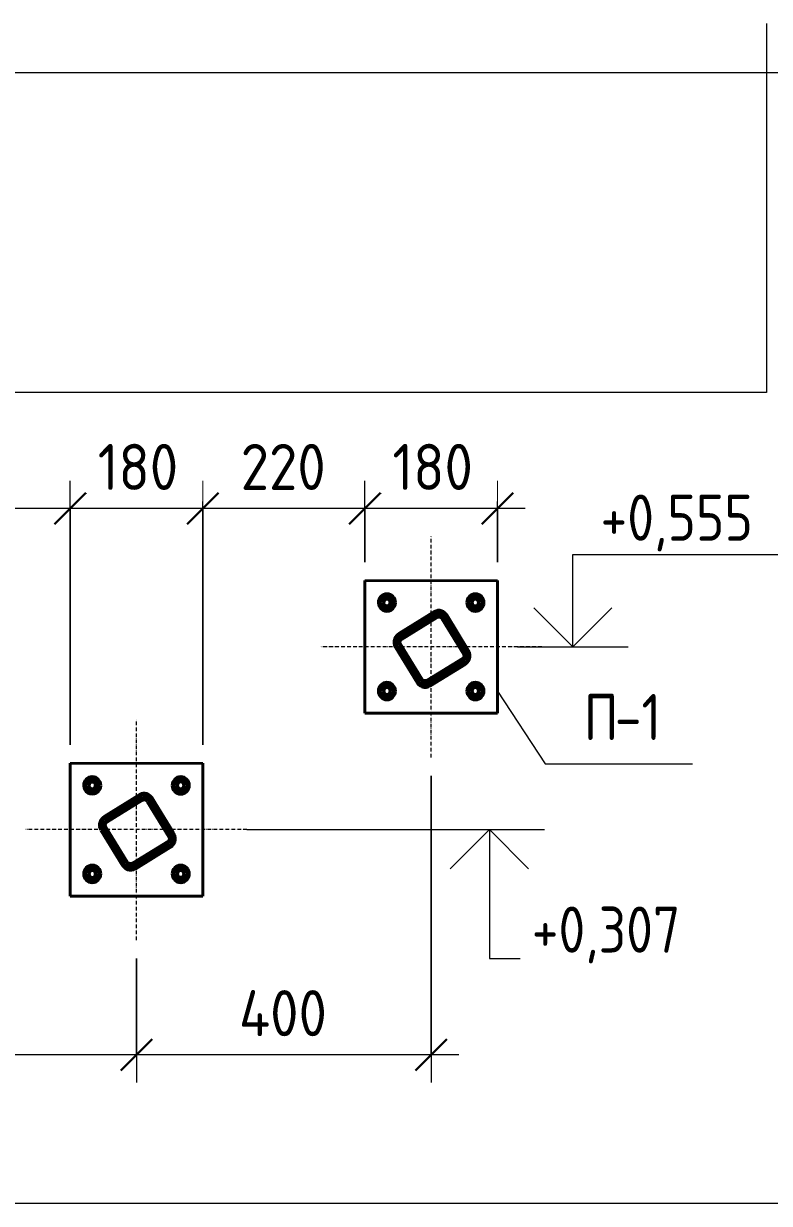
# Model space of a CAD drawing. Header units: millimetres. Extents: x 38797 to 82950, y -34477 to 2697.
# Drawn here: x 76607 to 77619, y -200 to 1400 of the extents above; entities that cross this region are included whole.
import ezdxf

# ---------------------------------------------------------------- set-up
doc = ezdxf.new("R2010")
doc.units = ezdxf.units.MM
doc.linetypes.add('02 Штрихпунктирная _5 мм_', pattern=[8, 5, -1.5, 0, -1.5])
for name, color, linetype, lineweight in [('AA_Dim', 7, 'Continuous', 9), ('AA_Dim-25', 7, 'Continuous', 9), ('AA_Linii', 7, 'Continuous', 9), ('AA_Oformlenie', 7, 'Continuous', 9), ('AA_Vinoska', 7, 'Continuous', 9), ('AA_Visotnaya otmetka', 7, 'Continuous', 9), ('AF_Balki', 7, 'Continuous', 20), ('AF_Stena_Опалубка', 253, 'Continuous', 20), ('KR_Detal', 7, 'Continuous', 20)]:
    doc.layers.add(name, color=color, linetype=linetype, lineweight=lineweight)
doc.styles.add('ISOCPEUR', font='isocpeur.TTF', dxfattribs={"width": 0.9, "height": 62.5})
doc.styles.add('ISOCPEUR_3', font='isocpeur.TTF', dxfattribs={"width": 0.85, "height": 62.5})
doc.dimstyles.new('01_Точн_3_знака__непрозр_', dxfattribs={"dimscale": 304.8, "dimtxt": 62.672186, "dimasz": 0.139436, "dimexe": 0.123031, "dimexo": 0.082021, "dimgap": 0.020505, "dimtad": 1, "dimdec": 3, "dimrnd": 0.001, "dimdsep": 46, "dimtxsty": 'ISOCPEUR', "dimblk1": 'OBLIQUE', "dimblk2": 'OBLIQUE', "dimsah": 1, "dimcen": 0.09, "dimdle": 0.123031, "dimazin": 0, "dimtfac": 1, "dimtdec": 4, "dimtix": 1, "dimtmove": 0, "dimatfit": 3, "dimfxl": 1, "dimtvp": 1, "dimtfill": 1, "dimtolj": 1, "dimtzin": 0, "dimlwd": 18, "dimlwe": 18, "dimarcsym": 2})

# ---------------------------------------------------------------- blocks, each defined once
blk = doc.blocks.new('354_Прокат Лист _НесКаркас_РабПлоск_ - 354_Прокат Лист _НесКаркас_РабПлоск_-3866538-Разрез 3 КМ')
at = {"layer": 'AF_Balki', "lineweight": 35}
for p, q in [((43685.1, 465), (43685.1, 645)), ((43685.1, 645), (43685.1, 465)), ((43685.1, 645), (43865.1, 645)), ((43685.1, 645), (43865.1, 645)), ((43865.1, 465), (43865.1, 645)), ((43865.1, 645), (43865.1, 465)), ((43865.1, 465), (43685.1, 465)), ((43685.1, 465), (43865.1, 465))]:
    blk.add_line(p, q, dxfattribs=at)
blk = doc.blocks.new('354_Анкер клиновой _СоедНесК_РабПлоск_ - M12x120_20-3789180-Разрез 3 КМ')
at = {"layer": 'KR_Detal', "lineweight": 35}
for radius, start, end in [(9, 120, 180), (9, 120, 180), (9, 180, 240), (9, 180, 240), (6, 0, 180), (6, 0, 180), (6, 0, 180), (6, 0, 180), (6, 0, 180), (6, 180, 360), (6, 180, 360), (6, 180, 360), (6, 180, 360), (6, 180, 360), (5.4, 0, 180), (5.4, 0, 180), (5.4, 180, 360), (5.4, 180, 360), (9, 90, 120), (9, 90, 120), (4.2, 0, 180), (4.2, 0, 180), (4.2, 180, 0), (4.2, 180, 0), (9, 60, 90), (9, 60, 90), (9, 0, 60), (9, 0, 60), (9, 300, 0), (9, 300, 0), (9, 240, 270), (9, 240, 270), (9, 270, 300), (9, 270, 300)]:
    blk.add_arc((43835.1, 615), radius, start, end, dxfattribs=at)
for points in [[(43830.6, 622.8), (43831.3, 623.2), (43832.9, 624.1), (43834.3, 625), (43835.1, 625.4)], [(43835.1, 625.4), (43834.3, 625), (43832.9, 624.1), (43831.3, 623.2), (43830.6, 622.8)], [(43835.1, 625.4), (43835.8, 625), (43837.2, 624.1), (43838.8, 623.2), (43839.6, 622.8)], [(43839.6, 622.8), (43838.8, 623.2), (43837.2, 624.1), (43835.8, 625), (43835.1, 625.4)], [(43826.1, 620.2), (43826.8, 620.6), (43828.2, 621.4), (43829.8, 622.3), (43830.6, 622.8)], [(43830.6, 622.8), (43829.8, 622.3), (43828.2, 621.4), (43826.8, 620.6), (43826.1, 620.2)], [(43826.1, 615), (43826.1, 615.9), (43826.1, 617.7), (43826.1, 619.4), (43826.1, 620.2)], [(43826.1, 620.2), (43826.1, 619.4), (43826.1, 617.7), (43826.1, 615.9), (43826.1, 615)], [(43826.1, 609.8), (43826.1, 610.6), (43826.1, 612.3), (43826.1, 614.1), (43826.1, 615)], [(43826.1, 615), (43826.1, 614.1), (43826.1, 612.3), (43826.1, 610.6), (43826.1, 609.8)], [(43830.6, 607.2), (43829.8, 607.6), (43828.2, 608.5), (43826.8, 609.4), (43826.1, 609.8)], [(43826.1, 609.8), (43826.8, 609.4), (43828.2, 608.5), (43829.8, 607.6), (43830.6, 607.2)], [(43839.6, 622.8), (43840.3, 622.3), (43841.9, 621.4), (43843.3, 620.6), (43844.1, 620.2)], [(43844.1, 620.2), (43843.3, 620.6), (43841.9, 621.4), (43840.3, 622.3), (43839.6, 622.8)], [(43844.1, 609.8), (43843.3, 609.4), (43841.9, 608.5), (43840.3, 607.6), (43839.6, 607.2)], [(43839.6, 607.2), (43840.3, 607.6), (43841.9, 608.5), (43843.3, 609.4), (43844.1, 609.8)], [(43844.1, 620.2), (43844.1, 619.4), (43844.1, 617.7), (43844.1, 615.9), (43844.1, 615)], [(43844.1, 615), (43844.1, 615.9), (43844.1, 617.7), (43844.1, 619.4), (43844.1, 620.2)], [(43844.1, 615), (43844.1, 614.1), (43844.1, 612.3), (43844.1, 610.6), (43844.1, 609.8)], [(43844.1, 609.8), (43844.1, 610.6), (43844.1, 612.3), (43844.1, 614.1), (43844.1, 615)], [(43835.1, 604.6), (43834.3, 605), (43832.9, 605.8), (43831.3, 606.7), (43830.6, 607.2)], [(43830.6, 607.2), (43831.3, 606.7), (43832.9, 605.8), (43834.3, 605), (43835.1, 604.6)], [(43839.6, 607.2), (43838.8, 606.7), (43837.2, 605.8), (43835.8, 605), (43835.1, 604.6)], [(43835.1, 604.6), (43835.8, 605), (43837.2, 605.8), (43838.8, 606.7), (43839.6, 607.2)]]:
    blk.add_open_spline(points, degree=3, dxfattribs=at)
blk = doc.blocks.new('354_Шайба_ГОСТ 11371-78_СоедНесК_РабПлоск_ - Шайба_ГОСТ 11371-78-3791985-Разрез 3 КМ')
at = {"layer": 'KR_Detal', "lineweight": 35}
for radius, start, end in [(12, 0, 180), (12, 0, 180), (12, 180, 0), (12, 180, 360), (6.5, 0, 180), (6.5, 0, 180), (6.5, 180, 0), (6.5, 180, 0)]:
    blk.add_arc((43835.1, 615), radius, start, end, dxfattribs=at)
blk = doc.blocks.new('354_Анкер клиновой _СоедНесК_РабПлоск_ - M12x120_20-3803632-Разрез 3 КМ')
at = {"layer": 'KR_Detal', "lineweight": 35}
for radius, start, end in [(9, 120, 180), (9, 120, 180), (6, 0, 180), (6, 0, 180), (6, 0, 180), (6, 0, 180), (6, 0, 180), (5.4, 360, 180), (5.4, 0, 180), (9, 90, 120), (9, 90, 120), (4.2, 360, 180), (4.2, 360, 180), (9, 60, 90), (9, 60, 90), (9, 0, 60), (9, 0, 60), (9, 180, 240), (9, 180, 240), (6, 180, 360), (6, 180, 360), (6, 180, 360), (6, 180, 360), (6, 180, 0), (5.4, 180, 360), (5.4, 180, 360), (9, 240, 270), (9, 240, 270), (4.2, 180, 360), (4.2, 180, 0), (9, 270, 300), (9, 270, 300), (9, 300, 0), (9, 300, 0)]:
    blk.add_arc((43835.1, 495), radius, start, end, dxfattribs=at)
for points in [[(43830.6, 502.8), (43829.8, 502.3), (43828.2, 501.4), (43826.8, 500.6), (43826.1, 500.2)], [(43826.1, 500.2), (43826.8, 500.6), (43828.2, 501.4), (43829.8, 502.3), (43830.6, 502.8)], [(43826.1, 500.2), (43826.1, 499.4), (43826.1, 497.7), (43826.1, 495.9), (43826.1, 495)], [(43826.1, 495), (43826.1, 495.9), (43826.1, 497.7), (43826.1, 499.4), (43826.1, 500.2)], [(43835.1, 505.4), (43834.3, 505), (43832.9, 504.1), (43831.3, 503.2), (43830.6, 502.8)], [(43830.6, 502.8), (43831.3, 503.2), (43832.9, 504.1), (43834.3, 505), (43835.1, 505.4)], [(43839.6, 502.8), (43838.8, 503.2), (43837.2, 504.1), (43835.8, 505), (43835.1, 505.4)], [(43835.1, 505.4), (43835.8, 505), (43837.2, 504.1), (43838.8, 503.2), (43839.6, 502.8)], [(43844.1, 500.2), (43843.3, 500.6), (43841.9, 501.4), (43840.3, 502.3), (43839.6, 502.8)], [(43839.6, 502.8), (43840.3, 502.3), (43841.9, 501.4), (43843.3, 500.6), (43844.1, 500.2)], [(43844.1, 495), (43844.1, 495.9), (43844.1, 497.7), (43844.1, 499.4), (43844.1, 500.2)], [(43844.1, 500.2), (43844.1, 499.4), (43844.1, 497.7), (43844.1, 495.9), (43844.1, 495)], [(43826.1, 495), (43826.1, 494.1), (43826.1, 492.3), (43826.1, 490.6), (43826.1, 489.8)], [(43826.1, 489.8), (43826.1, 490.6), (43826.1, 492.3), (43826.1, 494.1), (43826.1, 495)], [(43826.1, 489.8), (43826.8, 489.4), (43828.2, 488.5), (43829.8, 487.6), (43830.6, 487.2)], [(43830.6, 487.2), (43829.8, 487.6), (43828.2, 488.5), (43826.8, 489.4), (43826.1, 489.8)], [(43830.6, 487.2), (43831.3, 486.7), (43832.9, 485.8), (43834.3, 485), (43835.1, 484.6)], [(43835.1, 484.6), (43834.3, 485), (43832.9, 485.8), (43831.3, 486.7), (43830.6, 487.2)], [(43835.1, 484.6), (43835.8, 485), (43837.2, 485.8), (43838.8, 486.7), (43839.6, 487.2)], [(43839.6, 487.2), (43838.8, 486.7), (43837.2, 485.8), (43835.8, 485), (43835.1, 484.6)], [(43839.6, 487.2), (43840.3, 487.6), (43841.9, 488.5), (43843.3, 489.4), (43844.1, 489.8)], [(43844.1, 489.8), (43843.3, 489.4), (43841.9, 488.5), (43840.3, 487.6), (43839.6, 487.2)], [(43844.1, 489.8), (43844.1, 490.6), (43844.1, 492.3), (43844.1, 494.1), (43844.1, 495)], [(43844.1, 495), (43844.1, 494.1), (43844.1, 492.3), (43844.1, 490.6), (43844.1, 489.8)]]:
    blk.add_open_spline(points, degree=3, dxfattribs=at)
blk = doc.blocks.new('354_Шайба_ГОСТ 11371-78_СоедНесК_РабПлоск_ - Шайба_ГОСТ 11371-78-3803743-Разрез 3 КМ')
at = {"layer": 'KR_Detal', "lineweight": 35}
for radius, start, end in [(12, 360, 180), (12, 360, 180), (6.5, 0, 180), (6.5, 0, 180), (12, 180, 360), (12, 180, 360), (6.5, 180, 0), (6.5, 180, 0)]:
    blk.add_arc((43835.1, 495), radius, start, end, dxfattribs=at)
blk = doc.blocks.new('011_Прямоугольник обрыва _ЭлУзла_ - 011_Прямоугольник обрыва _ЭлУзла_-3853150-Разрез 3 КМ')
at = {"layer": 'AA_Oformlenie'}
for p, q in [((39077.7, 1334), (45475.1, 1334)), ((45475.1, -200), (39077.7, -200))]:
    blk.add_line(p, q, dxfattribs=at)
blk = doc.blocks.new('DIMBLOCK42-Разрез 3 КМ')
at = {"layer": 'AA_Dim-25', "lineweight": 18}
for p, q in [((77160.4, 380), (77160.4, -35.9)), ((77160.4, 1.6), (77160.4, 380)), ((76760.4, 132), (76760.4, -35.9)), ((76760.4, 1.6), (76760.4, 132)), ((77197.9, 1.6), (76760.4, 1.6))]:
    blk.add_line(p, q, dxfattribs=at)
at = {"layer": 'AA_Dim-25', "lineweight": 30}
for p, q in [((76760.4, 1.6), (76781.6, 22.8)), ((77160.4, 1.6), (77181.6, 22.8)), ((76760.4, 1.6), (76739.1, -19.7)), ((77160.4, 1.6), (77139.1, -19.7))]:
    blk.add_line(p, q, dxfattribs=at)
at = {"layer": 'AA_Dim-25', "color": 0, "lineweight": 18, "insert": (76899.5, 89.3), "char_height": 62.5, "width": 146.156, "attachment_point": 1, "line_spacing_factor": 1.135194, "style": 'ISOCPEUR', "bg_fill": 3, "box_fill_scale": 1.25, "bg_fill_color": 256, "bg_fill_true_color": 13158600, "bg_fill_transparency": 0}
blk.add_mtext('400', dxfattribs=at)
blk = doc.blocks.new('_Oblique')
at = {"color": 0, "linetype": 'ByBlock', "lineweight": -2}
blk.add_line((-0.5, -0.5), (0.5, 0.5), dxfattribs=at)
blk = doc.blocks.new('DIMBLOCK43-Разрез 3 КМ')
at = {"layer": 'AA_Dim-25', "lineweight": 18}
for p, q in [((76260.4, 129.7), (76260.4, -35.9)), ((76260.4, 1.6), (76260.4, 129.7)), ((76760.4, 132), (76760.4, -35.9)), ((76760.4, 1.6), (76760.4, 132)), ((76760.4, 1.6), (76260.4, 1.6))]:
    blk.add_line(p, q, dxfattribs=at)
at = {"layer": 'AA_Dim-25', "lineweight": 30}
for p, q in [((76260.4, 1.6), (76281.6, 22.8)), ((76760.4, 1.6), (76781.6, 22.8)), ((76260.4, 1.6), (76239.1, -19.7)), ((76760.4, 1.6), (76739.1, -19.7))]:
    blk.add_line(p, q, dxfattribs=at)
at = {"layer": 'AA_Dim-25', "color": 0, "lineweight": 18, "insert": (76451.8, 89.3), "char_height": 62.5, "width": 140.48, "attachment_point": 1, "line_spacing_factor": 1.135194, "style": 'ISOCPEUR', "bg_fill": 3, "box_fill_scale": 1.25, "bg_fill_color": 256, "bg_fill_true_color": 13158600, "bg_fill_transparency": 0}
blk.add_mtext('500', dxfattribs=at)
blk = doc.blocks.new('DIMBLOCK47-Разрез 3 КМ')
at = {"layer": 'AA_Dim-25', "lineweight": 18}
for p, q in [((77070.4, 670), (77070.4, 780.1)), ((77250.4, 670), (77250.4, 780.1)), ((77287.9, 742.6), (77070.4, 742.6)), ((77070.4, 742.6), (77070.4, 670)), ((77250.4, 742.6), (77250.4, 670))]:
    blk.add_line(p, q, dxfattribs=at)
at = {"layer": 'AA_Dim-25', "lineweight": 30}
for p, q in [((77070.4, 742.6), (77091.6, 763.8)), ((77250.4, 742.6), (77271.6, 763.8)), ((77070.4, 742.6), (77049.1, 721.3)), ((77250.4, 742.6), (77229.1, 721.3))]:
    blk.add_line(p, q, dxfattribs=at)
at = {"layer": 'AA_Dim-25', "color": 0, "lineweight": 18, "insert": (77107.8, 830.2), "char_height": 62.5, "width": 126.29, "attachment_point": 1, "line_spacing_factor": 1.135194, "style": 'ISOCPEUR', "bg_fill": 3, "box_fill_scale": 1.25, "bg_fill_color": 256, "bg_fill_true_color": 13158600, "bg_fill_transparency": 0}
blk.add_mtext('180', dxfattribs=at)
blk = doc.blocks.new('DIMBLOCK48-Разрез 3 КМ')
at = {"layer": 'AA_Dim-25', "lineweight": 18}
for p, q in [((76850.4, 422), (76850.4, 780.1)), ((77070.4, 670), (77070.4, 780.1)), ((77070.4, 742.6), (76850.4, 742.6)), ((76850.4, 742.6), (76850.4, 422)), ((77070.4, 742.6), (77070.4, 670))]:
    blk.add_line(p, q, dxfattribs=at)
at = {"layer": 'AA_Dim-25', "lineweight": 30}
for p, q in [((76850.4, 742.6), (76871.6, 763.8)), ((77070.4, 742.6), (77091.6, 763.8)), ((76850.4, 742.6), (76829.1, 721.3)), ((77070.4, 742.6), (77049.1, 721.3))]:
    blk.add_line(p, q, dxfattribs=at)
at = {"layer": 'AA_Dim-25', "color": 0, "lineweight": 18, "insert": (76901.8, 830.2), "char_height": 62.5, "width": 140.48, "attachment_point": 1, "line_spacing_factor": 1.135194, "style": 'ISOCPEUR', "bg_fill": 3, "box_fill_scale": 1.25, "bg_fill_color": 256, "bg_fill_true_color": 13158600, "bg_fill_transparency": 0}
blk.add_mtext('220', dxfattribs=at)
blk = doc.blocks.new('DIMBLOCK49-Разрез 3 КМ')
at = {"layer": 'AA_Dim-25', "lineweight": 18}
for p, q in [((76670.4, 422), (76670.4, 780.1)), ((76850.4, 422), (76850.4, 780.1)), ((76850.4, 742.6), (76670.4, 742.6)), ((76670.4, 742.6), (76670.4, 422)), ((76850.4, 742.6), (76850.4, 422))]:
    blk.add_line(p, q, dxfattribs=at)
at = {"layer": 'AA_Dim-25', "lineweight": 30}
for p, q in [((76670.4, 742.6), (76691.6, 763.8)), ((76850.4, 742.6), (76871.6, 763.8)), ((76670.4, 742.6), (76649.1, 721.3)), ((76850.4, 742.6), (76829.1, 721.3))]:
    blk.add_line(p, q, dxfattribs=at)
at = {"layer": 'AA_Dim-25', "color": 0, "lineweight": 18, "insert": (76707.8, 830.2), "char_height": 62.5, "width": 126.29, "attachment_point": 1, "line_spacing_factor": 1.135194, "style": 'ISOCPEUR', "bg_fill": 3, "box_fill_scale": 1.25, "bg_fill_color": 256, "bg_fill_true_color": 13158600, "bg_fill_transparency": 0}
blk.add_mtext('180', dxfattribs=at)
blk = doc.blocks.new('DIMBLOCK50-Разрез 3 КМ')
at = {"layer": 'AA_Dim-25', "lineweight": 18}
for p, q in [((76350.4, 359.7), (76350.4, 780.1)), ((76670.4, 422), (76670.4, 780.1)), ((76670.4, 742.6), (76350.4, 742.6)), ((76350.4, 742.6), (76350.4, 359.7)), ((76670.4, 742.6), (76670.4, 422))]:
    blk.add_line(p, q, dxfattribs=at)
at = {"layer": 'AA_Dim-25', "lineweight": 30}
for p, q in [((76350.4, 742.6), (76371.6, 763.8)), ((76670.4, 742.6), (76691.6, 763.8)), ((76350.4, 742.6), (76329.1, 721.3)), ((76670.4, 742.6), (76649.1, 721.3))]:
    blk.add_line(p, q, dxfattribs=at)
at = {"layer": 'AA_Dim-25', "color": 0, "lineweight": 18, "insert": (76451.8, 830.2), "char_height": 62.5, "width": 140.48, "attachment_point": 1, "line_spacing_factor": 1.135194, "style": 'ISOCPEUR', "bg_fill": 3, "box_fill_scale": 1.25, "bg_fill_color": 256, "bg_fill_true_color": 13158600, "bg_fill_transparency": 0}
blk.add_mtext('320', dxfattribs=at)
blk = doc.blocks.new('Высотные отметки - Стрелка вверх-400292-Разрез 3 КМ')
at = {"layer": 'AA_Vinoska'}
for p, q in [((40956.4, 369.7), (40673.9, 369.7)), ((40956.4, 244.7), (40956.4, 369.7)), ((40956.4, 244.7), (40903.4, 297.7)), ((40956.4, 244.7), (41009.4, 297.7)), ((41031.4, 244.7), (40881.4, 244.7))]:
    blk.add_line(p, q, dxfattribs=at)
blk = doc.blocks.new('043_М_Балки_Полка - Позиция_дп8-3841357-Разрез 3 КМ')
at = {"layer": 'AA_Vinoska'}
blk.add_line((43018.6, 365), (43218.6, 365), dxfattribs=at)
blk = doc.blocks.new('Высотные отметки - Стрелка вниз высокая-400290-Разрез 3 КМ')
at = {"layer": 'AA_Vinoska'}
for p, q in [((43779, 307), (43929, 307)), ((43854, 307), (43801, 253.9)), ((43854, 307), (43854, 132)), ((43854, 307), (43907.1, 253.9)), ((43854, 132), (44141.5, 132))]:
    blk.add_line(p, q, dxfattribs=at)

msp = doc.modelspace()

# ---------------------------------------------------------------- linework, layer by layer
at = {"layer": 'AA_Linii', "linetype": '02 Штрихпунктирная _5 мм_', "lineweight": 20}
for p, q in [((77160.3752, 404.9863), (77160.3752, 704.9863)), ((77310.3752, 554.9863), (77010.3752, 554.9863)), ((76760.3755, 156.9505), (76760.3755, 456.9505)), ((76910.3755, 306.9505), (76610.3755, 306.9505))]:
    msp.add_line(p, q, dxfattribs=at)
at = {"layer": 'AA_Vinoska'}
msp.add_line((77250.3752, 494.9863), (77315.0561, 396.1207), dxfattribs=at)
at = {"layer": 'AA_Visotnaya otmetka'}
for p, q in [((77310.3752, 554.9863), (77341.5671, 554.9863)), ((77341.5671, 554.9863), (77352.7428, 554.9863))]:
    msp.add_line(p, q, dxfattribs=at)
at = {"layer": 'AF_Balki', "lineweight": 60}
for p, q in [((77164.4851, 600.9162), (77116.7781, 571.4469)), ((77119.9202, 566.3114), (77167.6272, 595.7807)), ((77175.8808, 593.8026), (77205.2074, 545.8711)), ((77210.3188, 549.0285), (77180.9923, 596.96)), ((77112.8395, 554.861), (77142.166, 506.9295)), ((77147.2775, 510.0869), (77117.9509, 558.0184)), ((77203.238, 537.5782), (77155.5311, 508.1088)), ((77158.6732, 502.9733), (77206.3802, 532.4426)), ((76764.5714, 352.8805), (76716.8644, 323.4112)), ((76720.0065, 318.2756), (76767.7135, 347.7449)), ((76775.9671, 345.7669), (76805.2937, 297.8354)), ((76810.4051, 300.9928), (76781.0786, 348.9243)), ((76712.9258, 306.8253), (76742.2523, 258.8938)), ((76747.3638, 262.0512), (76718.0372, 309.9827)), ((76803.3243, 289.5424), (76755.6174, 260.0731)), ((76758.7595, 254.9376), (76806.4665, 284.4069))]:
    msp.add_line(p, q, dxfattribs=at)
at = {"layer": 'AF_Balki', "lineweight": 35}
for p, q in [((77164.4994, 602.8154), (77116.7924, 573.3461)), ((77119.9345, 568.2106), (77167.6415, 597.6799)), ((77175.8951, 595.7018), (77205.2216, 547.7703)), ((77210.3331, 550.9277), (77181.0065, 598.8592)), ((77111.077, 563.1652), (77111.0627, 561.2661)), ((77117.0768, 563.1201), (77117.0626, 561.221)), ((77112.8537, 556.7602), (77142.1803, 508.8287)), ((77147.2918, 511.9861), (77117.9652, 559.9176)), ((77206.0957, 542.6686), (77206.11, 544.5678)), ((77212.0956, 542.6235), (77212.1098, 544.5227)), ((77203.2523, 539.4773), (77155.5454, 510.008)), ((77158.6875, 504.8725), (77206.3944, 534.3418)), ((76764.5856, 354.7796), (76716.8787, 325.3103)), ((76720.0208, 320.1748), (76767.7278, 349.6441)), ((76775.9814, 347.666), (76805.3079, 299.7345)), ((76810.4194, 302.8919), (76781.0928, 350.8235)), ((76711.1633, 315.1295), (76711.149, 313.2303)), ((76712.94, 308.7244), (76742.2666, 260.7929)), ((76717.1631, 315.0844), (76717.1488, 313.1852)), ((76747.3781, 263.9504), (76718.0515, 311.8819)), ((76803.3386, 291.4416), (76755.6316, 261.9723)), ((76806.182, 294.6328), (76806.1963, 296.532)), ((76812.1819, 294.5877), (76812.1961, 296.4869)), ((76758.7738, 256.8368), (76806.4807, 286.3061))]:
    msp.add_line(p, q, dxfattribs=at)
at = {"layer": 'AF_Balki', "lineweight": 60, "flags": 128}
for points in [[(77180.9923, 596.96), (77179.3376, 599.0872), (77177.2532, 600.7911), (77174.8438, 601.9862), (77172.23, 602.6126), (77169.543, 602.639), (77166.9175, 602.0639), (77164.4851, 600.9162)], [(77167.6272, 595.7807), (77168.8434, 596.3545), (77170.1562, 596.6421), (77171.4997, 596.6289), (77172.8066, 596.3157), (77174.0113, 595.7181), (77175.0535, 594.8662), (77175.8808, 593.8026)], [(77116.7781, 571.4469), (77114.6609, 569.7842), (77112.9649, 567.6898), (77111.7753, 565.2688), (77111.1516, 562.6426), (77111.1252, 559.9428), (77111.6974, 557.3049), (77112.8395, 554.861)], [(77117.9509, 558.0184), (77117.3799, 559.2404), (77117.0938, 560.5593), (77117.107, 561.9092), (77117.4188, 563.2224), (77118.0136, 564.4329), (77118.8616, 565.48), (77119.9202, 566.3114)], [(77205.2074, 545.8711), (77205.7784, 544.6492), (77206.0645, 543.3302), (77206.0513, 541.9803), (77205.7395, 540.6672), (77205.1447, 539.4567), (77204.2967, 538.4095), (77203.238, 537.5782)], [(77206.3802, 532.4426), (77208.4974, 534.1053), (77210.1934, 536.1997), (77211.383, 538.6207), (77212.0067, 541.2469), (77212.0331, 543.9467), (77211.4609, 546.5847), (77210.3188, 549.0285)], [(77142.166, 506.9295), (77143.8207, 504.8023), (77145.9051, 503.0984), (77148.3145, 501.9033), (77150.9283, 501.2769), (77153.6153, 501.2506), (77156.2408, 501.8257), (77158.6732, 502.9733)], [(77155.5311, 508.1088), (77154.3149, 507.535), (77153.0021, 507.2475), (77151.6586, 507.2606), (77150.3517, 507.5738), (77149.147, 508.1714), (77148.1048, 509.0233), (77147.2775, 510.0869)], [(76781.0786, 348.9243), (76779.4239, 351.0515), (76777.3395, 352.7554), (76774.9301, 353.9505), (76772.3163, 354.5769), (76769.6293, 354.6032), (76767.0037, 354.0281), (76764.5714, 352.8805)], [(76767.7135, 347.7449), (76768.9297, 348.3188), (76770.2425, 348.6063), (76771.586, 348.5932), (76772.8929, 348.2799), (76774.0976, 347.6824), (76775.1398, 346.8305), (76775.9671, 345.7669)], [(76716.8644, 323.4112), (76714.7472, 321.7485), (76713.0512, 319.6541), (76711.8616, 317.2331), (76711.2379, 314.6069), (76711.2115, 311.9071), (76711.7837, 309.2691), (76712.9258, 306.8253)], [(76718.0372, 309.9827), (76717.4662, 311.2046), (76717.1801, 312.5236), (76717.1933, 313.8735), (76717.5051, 315.1866), (76718.0999, 316.3971), (76718.9479, 317.4443), (76720.0065, 318.2756)], [(76805.2937, 297.8354), (76805.8647, 296.6134), (76806.1508, 295.2945), (76806.1376, 293.9446), (76805.8258, 292.6314), (76805.2309, 291.4209), (76804.383, 290.3738), (76803.3243, 289.5424)], [(76806.4665, 284.4069), (76808.5837, 286.0696), (76810.2797, 288.164), (76811.4693, 290.585), (76812.093, 293.2112), (76812.1194, 295.911), (76811.5472, 298.5489), (76810.4051, 300.9928)], [(76742.2523, 258.8938), (76743.907, 256.7666), (76745.9914, 255.0627), (76748.4008, 253.8676), (76751.0146, 253.2412), (76753.7016, 253.2148), (76756.3271, 253.7899), (76758.7595, 254.9376)], [(76755.6174, 260.0731), (76754.4012, 259.4993), (76753.0884, 259.2117), (76751.7449, 259.2249), (76750.438, 259.5381), (76749.2333, 260.1357), (76748.1911, 260.9876), (76747.3638, 262.0512)]]:
    msp.add_lwpolyline(points, dxfattribs=at)
at = {"layer": 'AF_Balki', "lineweight": 35, "flags": 128}
for points in [[(77181.0065, 598.8592), (77179.3518, 600.9864), (77177.2675, 602.6903), (77174.858, 603.8854), (77172.2443, 604.5118), (77169.5572, 604.5381), (77166.9317, 603.9631), (77164.4994, 602.8154)], [(77167.6415, 597.6799), (77168.8577, 598.2537), (77170.1704, 598.5412), (77171.5139, 598.5281), (77172.8208, 598.2149), (77174.0256, 597.6173), (77175.0677, 596.7654), (77175.8951, 595.7018)], [(77116.7924, 573.3461), (77114.6751, 571.6834), (77112.9792, 569.589), (77111.7895, 567.168), (77111.1659, 564.5418), (77111.1395, 561.842), (77111.7117, 559.204), (77112.8537, 556.7602)], [(77117.9652, 559.9176), (77117.3942, 561.1395), (77117.1081, 562.4585), (77117.1213, 563.8084), (77117.4331, 565.1215), (77118.0279, 566.332), (77118.8759, 567.3792), (77119.9345, 568.2106)], [(77205.2216, 547.7703), (77205.7927, 546.5483), (77206.0788, 545.2294), (77206.0656, 543.8795), (77205.7537, 542.5664), (77205.1589, 541.3559), (77204.3109, 540.3087), (77203.2523, 539.4773)], [(77206.3944, 534.3418), (77208.5117, 536.0045), (77210.2077, 538.0989), (77211.3973, 540.5199), (77212.021, 543.1461), (77212.0474, 545.8459), (77211.4752, 548.4838), (77210.3331, 550.9277)], [(77142.1803, 508.8287), (77143.835, 506.7015), (77145.9193, 504.9976), (77148.3288, 503.8025), (77150.9426, 503.1761), (77153.6296, 503.1497), (77156.2551, 503.7248), (77158.6875, 504.8725)], [(77155.5454, 510.008), (77154.3292, 509.4342), (77153.0164, 509.1466), (77151.6729, 509.1598), (77150.366, 509.473), (77149.1613, 510.0706), (77148.1191, 510.9225), (77147.2918, 511.9861)], [(76781.0928, 350.8235), (76779.4381, 352.9506), (76777.3538, 354.6545), (76774.9443, 355.8496), (76772.3306, 356.4761), (76769.6435, 356.5024), (76767.018, 355.9273), (76764.5856, 354.7796)], [(76767.7278, 349.6441), (76768.944, 350.218), (76770.2567, 350.5055), (76771.6002, 350.4923), (76772.9071, 350.1791), (76774.1119, 349.5816), (76775.154, 348.7296), (76775.9814, 347.666)], [(76716.8787, 325.3103), (76714.7614, 323.6476), (76713.0655, 321.5533), (76711.8758, 319.1323), (76711.2522, 316.506), (76711.2258, 313.8062), (76711.798, 311.1683), (76712.94, 308.7244)], [(76718.0515, 311.8819), (76717.4805, 313.1038), (76717.1944, 314.4228), (76717.2076, 315.7727), (76717.5194, 317.0858), (76718.1142, 318.2963), (76718.9622, 319.3435), (76720.0208, 320.1748)], [(76805.3079, 299.7345), (76805.879, 298.5126), (76806.1651, 297.1936), (76806.1519, 295.8437), (76805.84, 294.5306), (76805.2452, 293.3201), (76804.3972, 292.2729), (76803.3386, 291.4416)], [(76806.4807, 286.3061), (76808.598, 287.9688), (76810.294, 290.0631), (76811.4836, 292.4841), (76812.1073, 295.1104), (76812.1337, 297.8101), (76811.5615, 300.4481), (76810.4194, 302.8919)], [(76742.2666, 260.7929), (76743.9213, 258.6657), (76746.0056, 256.9619), (76748.4151, 255.7668), (76751.0289, 255.1403), (76753.7159, 255.114), (76756.3414, 255.6891), (76758.7738, 256.8368)], [(76755.6316, 261.9723), (76754.4155, 261.3984), (76753.1027, 261.1109), (76751.7592, 261.1241), (76750.4523, 261.4373), (76749.2476, 262.0348), (76748.2054, 262.8868), (76747.3781, 263.9504)]]:
    msp.add_lwpolyline(points, dxfattribs=at)
at = {"layer": 'AF_Stena_Опалубка', "lineweight": 9}
for p, q in [((77615.375, 1400.3102), (77615.375, 900)), ((77615.375, 900), (73815.375, 900))]:
    msp.add_line(p, q, dxfattribs=at)

# ---------------------------------------------------------------- block references
at = {"layer": 'AA_Oformlenie'}
msp.add_blockref('011_Прямоугольник обрыва _ЭлУзла_ - 011_Прямоугольник обрыва _ЭлУзла_-3853150-Разрез 3 КМ', (33385.3134, 0), dxfattribs=at)
at = {"layer": 'AA_Vinoska'}
msp.add_blockref('043_М_Балки_Полка - Позиция_дп8-3841357-Разрез 3 КМ', (34296.4262, 31.1109), dxfattribs=at)
at = {"layer": 'AF_Balki', "lineweight": 35}
for p in [(33385.3134, 0), (32985.3137, -248.0357)]:
    msp.add_blockref('354_Прокат Лист _НесКаркас_РабПлоск_ - 354_Прокат Лист _НесКаркас_РабПлоск_-3866538-Разрез 3 КМ', p, dxfattribs=at)
at = {"layer": 'KR_Detal', "lineweight": 35, "rotation": 180}
for name, p in [('354_Шайба_ГОСТ 11371-78_СоедНесК_РабПлоск_ - Шайба_ГОСТ 11371-78-3803743-Разрез 3 КМ', (120935.437, 1109.9726)), ('354_Анкер клиновой _СоедНесК_РабПлоск_ - M12x120_20-3803632-Разрез 3 КМ', (120935.437, 1109.9726)), ('354_Шайба_ГОСТ 11371-78_СоедНесК_РабПлоск_ - Шайба_ГОСТ 11371-78-3791985-Разрез 3 КМ', (120935.437, 1109.9726)), ('354_Анкер клиновой _СоедНесК_РабПлоск_ - M12x120_20-3789180-Разрез 3 КМ', (120935.437, 1109.9726)), ('354_Шайба_ГОСТ 11371-78_СоедНесК_РабПлоск_ - Шайба_ГОСТ 11371-78-3803743-Разрез 3 КМ', (120535.4373, 861.9368)), ('354_Анкер клиновой _СоедНесК_РабПлоск_ - M12x120_20-3803632-Разрез 3 КМ', (120535.4373, 861.9368)), ('354_Шайба_ГОСТ 11371-78_СоедНесК_РабПлоск_ - Шайба_ГОСТ 11371-78-3791985-Разрез 3 КМ', (120535.4373, 861.9368)), ('354_Анкер клиновой _СоедНесК_РабПлоск_ - M12x120_20-3789180-Разрез 3 КМ', (120535.4373, 861.9368))]:
    msp.add_blockref(name, p, dxfattribs=at)
at = {"layer": 'KR_Detal', "lineweight": 35}
for name, p in [('354_Шайба_ГОСТ 11371-78_СоедНесК_РабПлоск_ - Шайба_ГОСТ 11371-78-3791985-Разрез 3 КМ', (33385.3134, 0)), ('354_Анкер клиновой _СоедНесК_РабПлоск_ - M12x120_20-3789180-Разрез 3 КМ', (33385.3134, 0)), ('354_Шайба_ГОСТ 11371-78_СоедНесК_РабПлоск_ - Шайба_ГОСТ 11371-78-3803743-Разрез 3 КМ', (33385.3134, 0)), ('354_Анкер клиновой _СоедНесК_РабПлоск_ - M12x120_20-3803632-Разрез 3 КМ', (33385.3134, 0)), ('354_Шайба_ГОСТ 11371-78_СоедНесК_РабПлоск_ - Шайба_ГОСТ 11371-78-3791985-Разрез 3 КМ', (32985.3137, -248.0357)), ('354_Анкер клиновой _СоедНесК_РабПлоск_ - M12x120_20-3789180-Разрез 3 КМ', (32985.3137, -248.0357)), ('354_Шайба_ГОСТ 11371-78_СоедНесК_РабПлоск_ - Шайба_ГОСТ 11371-78-3803743-Разрез 3 КМ', (32985.3137, -248.0357)), ('354_Анкер клиновой _СоедНесК_РабПлоск_ - M12x120_20-3803632-Разрез 3 КМ', (32985.3137, -248.0357))]:
    msp.add_blockref(name, p, dxfattribs=at)

# ---------------------------------------------------------------- texts
at = {"layer": 'AA_Vinoska', "char_height": 62.5, "attachment_point": 1, "style": 'ISOCPEUR_3'}
for s, insert, width in [('\\fISOCPEUR|b0|i0|c204|p34|;\\W.85;П', (77367.5087, 490.9586), 51.107578), ('-1', (77409.6767, 490.9586), 78.364953)]:
    msp.add_mtext(s, dxfattribs=dict(at, insert=insert, width=width))

# ---------------------------------------------------------------- next in the draw order: dimensions: what is measured, and where the dimension line sits
at = {"layer": 'AA_Dim', "lineweight": 18}
for base, p1, p2, override, picture, middle in [((77070.3752, 742.5763), (77250.3752, 644.9863), (77070.3752, 644.9863), {"dimpost": '<>', "dimfxl": 180}, 'DIMBLOCK47-Разрез 3 КМ', (77160.3752, 780.0763)), ((76760.3755, 1.5868), (77160.3752, 404.9863), (76760.3755, 156.9505), {"dimpost": '<>', "dimfxl": 470.6607}, 'DIMBLOCK42-Разрез 3 КМ', (76960.3753, 39.0868))]:
    dim = msp.add_linear_dim(base=base, p1=p1, p2=p2, dimstyle='01_Точн_3_знака__непрозр_', override=override, dxfattribs=at)
    dim.commit()
    dim.dimension.update_dxf_attribs({"geometry": picture, "text_midpoint": middle})

# ---------------------------------------------------------------- next in the draw order: linework, layer by layer
at = {"layer": 'AA_Visotnaya otmetka'}
for p, q in [((76910.3755, 306.9505), (76934.7991, 306.9505)), ((76934.7991, 306.9505), (77239.357, 306.9505))]:
    msp.add_line(p, q, dxfattribs=at)

# ---------------------------------------------------------------- next in the draw order: block references
at = {"layer": 'AA_Vinoska'}
msp.add_blockref('Высотные отметки - Стрелка вниз высокая-400290-Разрез 3 КМ', (33385.3134, 0), dxfattribs=at)
at = {"layer": 'AA_Visotnaya otmetka', "extrusion": (0, 0, -1)}
msp.add_blockref('Высотные отметки - Стрелка вверх-400292-Разрез 3 КМ', (-118309.1388, 310.3021), dxfattribs=at)

# ---------------------------------------------------------------- next in the draw order: dimensions: what is measured, and where the dimension line sits
at = {"layer": 'AA_Dim', "lineweight": 18}
for base, p1, p2, override, picture, middle in [((76850.3755, 742.5763), (77070.3752, 644.9863), (76850.3755, 396.9505), {"dimpost": '<>', "dimfxl": 331.544266}, 'DIMBLOCK48-Разрез 3 КМ', (76960.3753, 780.0763)), ((76260.37502, 1.58681), (76760.37548, 156.95055), (76260.37502, 154.6842), {"dimpost": '<>', "dimfxl": 500.005595}, 'DIMBLOCK43-Разрез 3 КМ', (76510.37525, 39.08681))]:
    dim = msp.add_linear_dim(base=base, p1=p1, p2=p2, dimstyle='01_Точн_3_знака__непрозр_', override=override, dxfattribs=at)
    dim.commit()
    dim.dimension.update_dxf_attribs({"geometry": picture, "text_midpoint": middle})

# ---------------------------------------------------------------- next in the draw order: texts
at = {"layer": 'AA_Visotnaya otmetka', "char_height": 62.5, "width": 239.899334, "attachment_point": 1, "line_spacing_factor": 1.135194, "style": 'ISOCPEUR_3', "bg_fill": 3, "box_fill_scale": 1.25, "bg_fill_color": 256, "bg_fill_true_color": 13158600, "bg_fill_transparency": 0}
for s, insert in [('+0,555', (77390.2848, 761.4062)), ('+0,307', (77296.899, 202.621))]:
    msp.add_mtext(s, dxfattribs=dict(at, insert=insert))

# ---------------------------------------------------------------- next in the draw order: dimensions: what is measured, and where the dimension line sits
at = {"layer": 'AA_Dim', "lineweight": 18}
dim = msp.add_linear_dim(base=(76670.3755, 742.5763), p1=(76850.3755, 396.9505), p2=(76670.3755, 396.9505), dimstyle='01_Точн_3_знака__непрозр_', override={"dimpost": '<>', "dimfxl": 180}, dxfattribs=at)
dim.commit()
dim.dimension.update_dxf_attribs({"geometry": 'DIMBLOCK49-Разрез 3 КМ', "text_midpoint": (76760.3755, 780.0763)})

# ---------------------------------------------------------------- next in the draw order: dimensions: what is measured, and where the dimension line sits
dim = msp.add_linear_dim(base=(76350.37502, 742.5763), p1=(76670.37548, 396.95055), p2=(76350.37502, 334.6842), dimstyle='01_Точн_3_знака__непрозр_', override={"dimpost": '<>', "dimfxl": 326.002133}, dxfattribs=at)
dim.commit()
dim.dimension.update_dxf_attribs({"geometry": 'DIMBLOCK50-Разрез 3 КМ', "text_midpoint": (76510.37525, 780.0763)})

doc.saveas('drawing.dxf')
